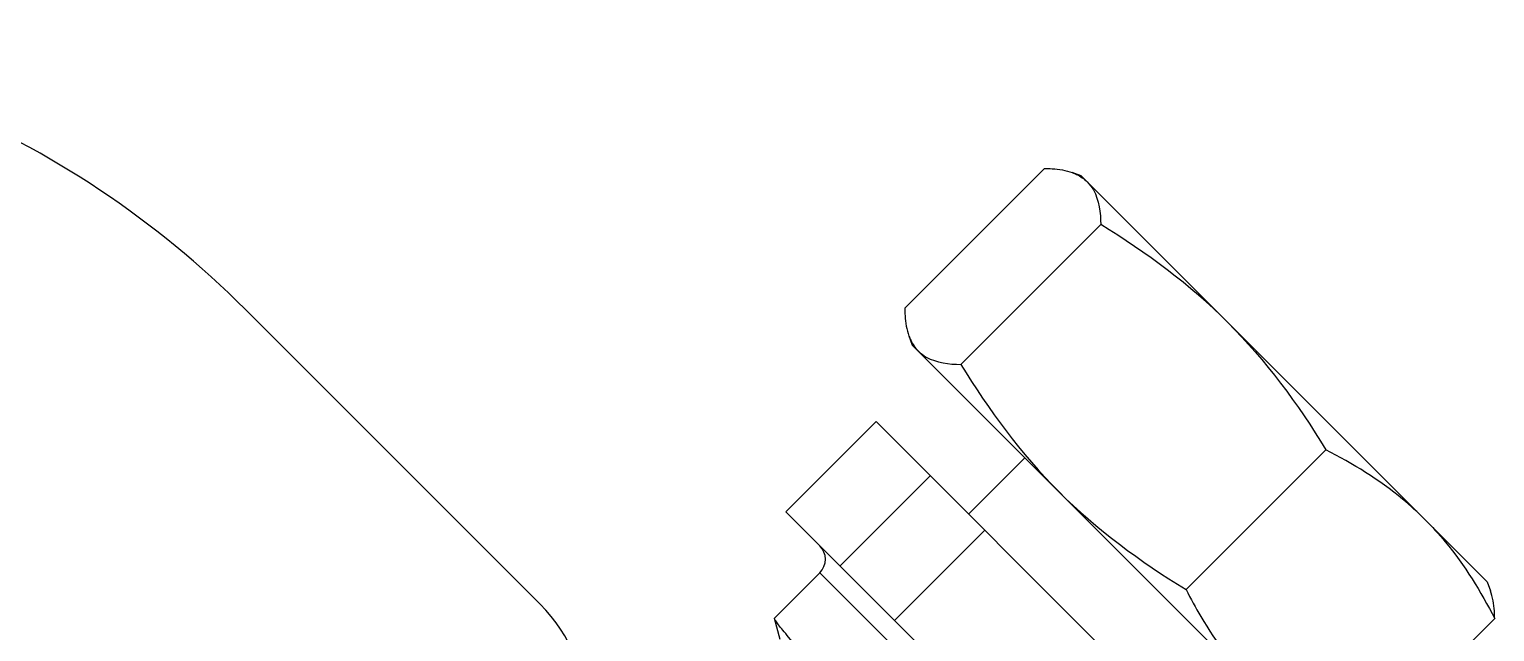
# Model space of a CAD drawing. Extents: x 1247970 to 1725648, y 860327 to 1277876.
# Drawn here: x 1329145.4 to 1329475.7, y 1203124.6 to 1203260.4 of the extents above; entities that cross this region are included whole.
import ezdxf

# ---------------------------------------------------------------- set-up
doc = ezdxf.new("R2010")
doc.units = 0
doc.header["$LTSCALE"] = 1000
doc.header["$MEASUREMENT"] = 0
doc.layers.get('0').update_dxf_attribs({"color": 254})
doc.layers.add('TK', color=4, linetype='Continuous')

# ---------------------------------------------------------------- blocks, each defined once
blk = doc.blocks.new('A$C63786A89')
at = {"linetype": 'Continuous'}
for p, q in [((-3642.81, 10585.34), (-3674.33, 10553.82)), ((-3634.51, 10583.64), (-3636.59, 10584.4)), ((-3634.51, 10583.64), (-3543.03, 10492.16)), ((-3630.13, 10572.66), (-3661.65, 10541.15)), ((-3822.95, 10553.53), (-3756.5, 10487.09)), ((-3673.39, 10547.6), (-3672.63, 10545.52)), ((-3672.63, 10545.52), (-3581.14, 10454.04)), ((-3680.78, 10528.27), (-3701.11, 10507.94)), ((-3598.4, 10445.88), (-3680.78, 10528.27)), ((-3579.39, 10521.92), (-3610.91, 10490.4)), ((-3647.22, 10520.11), (-3659.92, 10507.4)), ((-3668.58, 10516.07), (-3688.91, 10495.74)), ((-3618.73, 10425.55), (-3701.11, 10507.94)), ((-3656.28, 10503.76), (-3676.61, 10483.43)), ((-3703.67, 10483.98), (-3693.47, 10494.19)), ((-3632.48, 10433.2), (-3693.47, 10494.19)), ((-3543.03, 10492.16), (-3542.27, 10490.08)), ((-3703.68, 10483.86), (-3703.67, 10483.98)), ((-3702.41, 10479.12), (-3703.68, 10483.86)), ((-3541.32, 10483.86), (-3572.84, 10452.34))]:
    blk.add_line(p, q, dxfattribs=at)
for centre, radius, start, end in [((-3975.42, 10401.06), 215.63, 45, 89.9914), ((-3696.52, 10497.24), 4.31, 315, 45), ((-3781.92, 10461.68), 35.94, 315, 45)]:
    blk.add_arc(centre, radius, start, end, dxfattribs=at)
for points, knots in [([(-3642.81, 10585.34), (-3642.24, 10585.34), (-3640.12, 10585.25), (-3637.99, 10584.91), (-3636.54, 10584.38)], [0, 0, 0, 0, 0.270862, 1, 1, 1, 1]), ([(-3636.54, 10584.38), (-3636.21, 10584.26), (-3634.99, 10583.76), (-3633.86, 10583), (-3633.17, 10582.3)], [0, 0, 0, 0, 0.261173, 1, 1, 1, 1]), ([(-3633.17, 10582.3), (-3632.63, 10581.77), (-3630.57, 10578.97), (-3630.17, 10575.33), (-3630.13, 10572.66)], [0, 0, 0, 0, 0.22235, 1, 1, 1, 1]), ([(-3674.33, 10553.82), (-3674.32, 10553.25), (-3674.24, 10551.13), (-3673.89, 10549), (-3673.37, 10547.55)], [0, 0, 0, 0, 0.270862, 1, 1, 1, 1]), ([(-3673.37, 10547.55), (-3673.25, 10547.23), (-3672.74, 10546), (-3671.98, 10544.88), (-3671.29, 10544.19)], [0, 0, 0, 0, 0.261173, 1, 1, 1, 1]), ([(-3671.29, 10544.19), (-3670.75, 10543.65), (-3667.95, 10541.58), (-3664.31, 10541.18), (-3661.65, 10541.15)], [0, 0, 0, 0, 0.22235, 1, 1, 1, 1]), ([(-3557.06, 10506.19), (-3558.66, 10507.79), (-3565.42, 10513.94), (-3573.28, 10518.8), (-3579.39, 10521.92)], [0, 0, 0, 0, 0.248254, 1, 1, 1, 1]), ([(-3557.06, 10506.19), (-3555.45, 10504.59), (-3549.3, 10497.82), (-3544.45, 10489.97), (-3541.32, 10483.86)], [0, 0, 0, 0, 0.248254, 1, 1, 1, 1]), ([(-3610.91, 10490.4), (-3609.86, 10488.35), (-3605.5, 10480.33), (-3599.99, 10472.89), (-3595.17, 10468.07)], [0, 0, 0, 0, 0.25305, 1, 1, 1, 1]), ([(-3541.32, 10483.86), (-3541.33, 10484.43), (-3541.42, 10486.55), (-3541.76, 10488.68), (-3542.29, 10490.13)], [0, 0, 0, 0, 0.270862, 1, 1, 1, 1]), ([(-3667.93, 10444.09), (-3672.17, 10448.68), (-3678.45, 10455.46), (-3686.57, 10464.25), (-3692, 10470.17), (-3696.59, 10475.24), (-3699.77, 10478.83), (-3701.71, 10481.12), (-3702.7, 10482.34), (-3703.32, 10483.2), (-3703.63, 10483.67), (-3703.68, 10483.86)], [0, 0, 0, 0, 0.350119, 0.518183, 0.670792, 0.80069, 0.901712, 0.939847, 0.96911, 0.98919, 1, 1, 1, 1])]:
    blk.add_open_spline(points, degree=3, knots=knots, dxfattribs=at)
for points in [[(-3601.46, 10550.59), (-3609.99, 10559.12), (-3619.83, 10566.39), (-3630.13, 10572.66)], [(-3601.46, 10550.59), (-3592.93, 10542.06), (-3585.67, 10532.22), (-3579.39, 10521.92)], [(-3661.65, 10541.15), (-3655.38, 10530.85), (-3648.11, 10521), (-3639.58, 10512.47)], [(-3639.58, 10512.47), (-3631.05, 10503.95), (-3621.21, 10496.68), (-3610.91, 10490.4)]]:
    blk.add_open_spline(points, degree=3, dxfattribs=at)

msp = doc.modelspace()

# ---------------------------------------------------------------- block references
at = {"layer": 'TK'}
msp.add_blockref('A$C63786A89', (1333017.03, 1192643.73, -355), dxfattribs=at)

doc.saveas('drawing.dxf')
